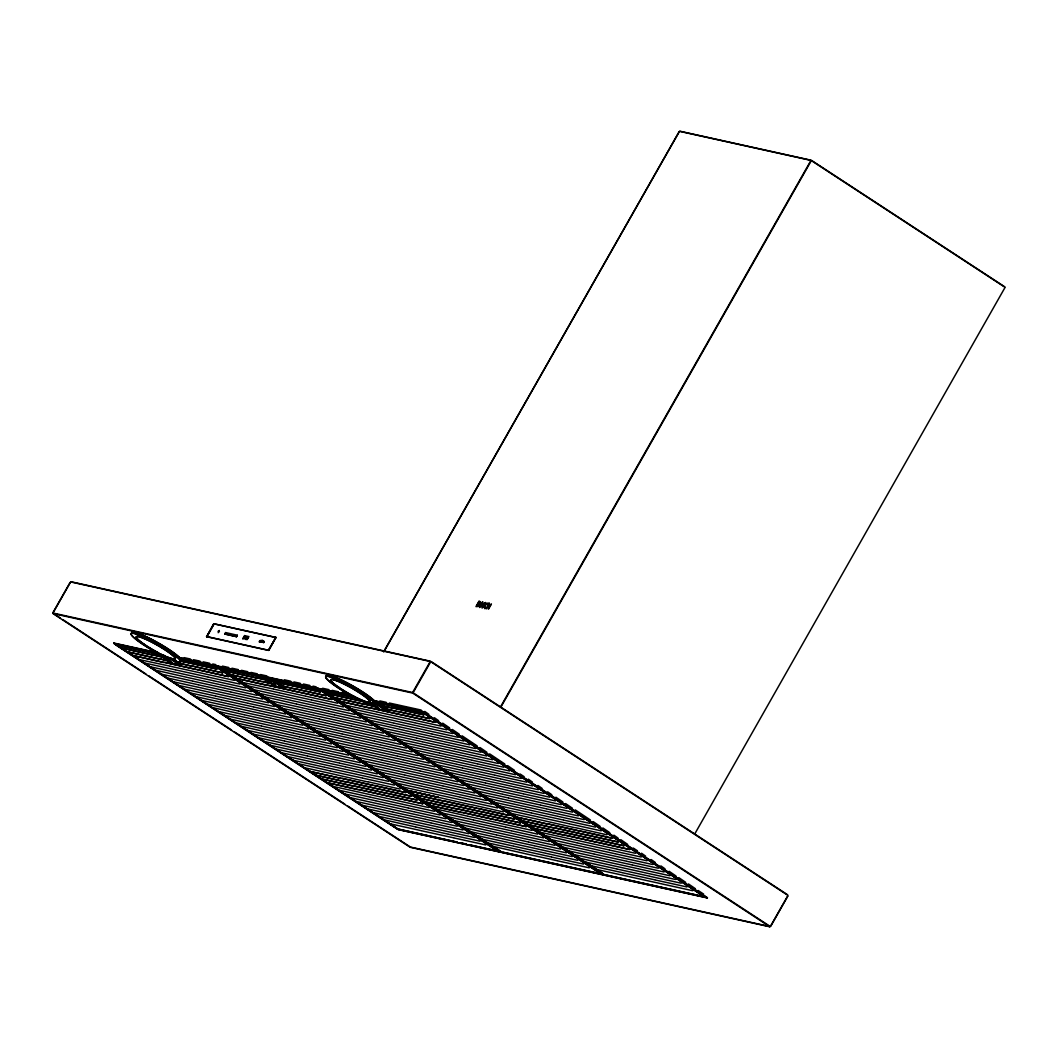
<?xml version="1.0" encoding="UTF-8"?>
<svg xmlns="http://www.w3.org/2000/svg" width="1058" height="1058" viewBox="0 0 1058 1058"><rect width="100%" height="100%" fill="white"/><g stroke="black" fill="none" stroke-linecap="round" stroke-linejoin="round"><path stroke-width="1.5" d="M260.942 641.611L261.247 641.069M263.032 642.444L262.9 641.373M263.402 641.77L262.701 642.365L262.82 641.532M206.614 636.625L213.703 623.77M268.851 650.326L275.9 637.326M53.032 612.516L70.172 582.336M53.165 612.675L70.317 582.495M158.277 658.605L126.603 651.635L158.171 658.817M138.492 659.425L169.716 666.09M144.324 662.956L175.43 669.833M152.445 655.074L120.89 647.906L152.564 654.876M153.304 654.836L170.55 658.803M150.051 666.699L181.156 673.576M159.031 658.579L170.364 661.29M155.314 670.137L186.869 677.318M163.884 662.559L132.329 655.378L164.003 662.348M164.625 662.52L196.299 669.489L164.744 662.321M161.477 674.171L192.582 681.048M170.351 666.262L202.012 673.232M167.204 677.913L198.296 684.79M176.064 670.005L207.738 676.975M172.917 681.656L204.022 688.533M184.753 662.215L179.635 660.893M185.494 662.189L217.168 669.159L185.613 661.977M181.778 673.748L213.452 680.717M178.63 685.399L209.735 692.276M206.799 636.572L213.914 623.757L275.993 637.432M206.932 636.638L214.086 624.035M190.466 665.958L177.572 662.916M191.22 665.932L222.881 672.901L191.326 665.72M187.491 677.49L219.165 684.46M184.357 689.142L215.448 696.019M196.933 669.661L228.607 676.631L197.053 669.463M218.715 631.785L218.186 632.697M218.742 631.348L219.271 630.436M193.217 681.233L224.891 688.203M190.07 692.884L221.175 699.761M202.647 673.404L234.321 680.373M224.851 634.006L225.671 632.578L237.362 635.236L236.542 636.678L224.851 634.006L236.542 636.678M225.037 634.126L225.671 632.578M198.93 684.962L230.604 691.932M195.783 696.614L226.888 703.504M208.36 677.146L240.034 684.116M204.644 688.705L236.318 695.675M236.37 636.559L237.362 635.236M201.496 700.356L232.601 707.233M214.086 680.889L245.76 687.859M210.37 692.448L242.044 699.417M207.223 704.099L238.314 710.976M219.799 684.632L251.473 691.601M216.083 696.19L247.757 703.16M212.486 707.551L244.041 714.719M225.513 688.374L257.187 695.344M221.796 699.933L253.47 706.903M236.198 678.548L219.284 667.254M218.649 711.584L249.754 718.461M259.223 641.598L259.911 640.566M231.239 692.117L262.913 699.087M261.075 640.196L260.162 641.809M262.463 640.738L261.67 642.14M262.741 641.188L262.027 642.219L262.635 641.161M227.523 703.676L259.184 710.645M241.912 682.291L273.123 688.956M224.375 715.327L255.467 722.204M236.952 695.847L268.626 702.816M233.236 707.405L264.91 714.375M247.744 685.822L278.849 692.699M268.454 650.075L275.754 637.524M275.873 637.604L268.626 650.339M230.089 719.07L261.194 725.947M242.666 699.589L274.339 706.559M255.864 677.94L224.309 670.772L255.983 677.742M256.724 677.702L288.279 684.883L276.826 682.384M238.949 711.148L270.623 718.117M253.457 689.565L284.562 696.442M235.802 722.799L266.907 729.676M248.379 703.332L280.053 710.302M261.577 681.683L230.022 674.501L261.696 681.484M262.437 681.445L274.882 684.195M244.662 714.891L276.336 721.86M259.184 693.307L290.276 700.184M241.065 726.251L272.62 733.419M254.105 707.075L285.779 714.044M267.29 685.425L235.736 678.244L267.409 685.214M268.044 685.386L299.718 692.355L268.163 685.187M250.389 718.633L282.063 725.603M264.447 696.746L296.002 703.927M247.241 730.285L278.347 737.161M259.818 710.817L291.492 717.787M273.757 689.128L305.431 696.098M256.102 722.376L287.776 729.346M270.61 700.78L301.715 707.657M252.955 734.027L284.06 740.904M265.532 714.56L297.205 721.53M279.471 692.871L311.145 699.841M261.815 726.119L293.489 733.088M276.336 704.522L307.428 711.399M258.668 737.77L289.773 744.647M288.913 685.055L320.587 692.025L289.032 684.843M271.258 718.289L302.932 725.259M285.197 696.614L316.871 703.583M267.542 729.848L299.216 736.831M282.05 708.265L313.155 715.142M293.886 688.824L280.992 685.782M264.394 741.513L295.486 748.39M294.627 688.798L326.3 695.767L294.746 688.586M276.971 722.032L308.645 729.002M290.91 700.356L322.584 707.326M273.255 733.591L304.929 740.56M287.763 712.008L318.868 718.885M270.107 745.242L301.213 752.119M300.34 692.54L332.014 699.51L300.459 692.329M282.684 725.775L314.358 732.744M296.624 704.099L328.297 711.069M278.968 737.333L310.642 744.303M293.476 715.75L324.581 722.627M275.821 748.985L306.926 755.862M306.066 696.27L337.74 703.239M288.411 729.517L320.071 736.487M302.35 707.828L334.024 714.811M284.681 741.076L316.355 748.046M299.202 719.493L330.294 726.37M281.547 752.727L312.639 759.604M311.779 700.012L343.453 706.982M294.124 733.26L325.798 740.23M308.063 711.571L339.737 718.541M290.408 744.819L322.082 751.788M304.916 723.222L336.021 730.099M287.26 756.47L318.365 763.347M317.493 703.755L349.166 710.725M299.837 737.003L331.511 743.972M313.776 715.314L345.45 722.283M296.121 748.561L327.795 755.531M359.389 700.608L327.716 693.638L359.27 700.806M310.629 726.965L341.734 733.842M292.973 760.213L324.079 767.09M323.219 707.498L354.88 714.467M305.55 740.732L337.224 747.702M319.49 719.056L351.163 726.026M301.834 752.304L333.508 759.274M316.355 730.708L347.447 737.585M298.237 763.651L329.792 770.832M328.932 711.24L360.606 718.21M311.277 744.475L342.951 751.445M325.216 722.799L356.89 729.769M307.561 756.034L339.234 763.003M321.606 734.146L353.174 741.327M304.413 767.685L335.518 774.562M334.645 714.983L366.319 721.953M316.99 748.218L348.664 755.187M330.929 726.542L362.603 733.511M313.274 759.776L344.948 766.746M345.318 705.157L376.542 711.822M327.782 738.193L358.887 745.07M340.359 718.713L372.032 725.682M322.703 751.96L354.377 758.93M336.642 730.285L368.316 737.254M318.987 763.519L350.661 770.489M351.163 708.688L382.255 715.565M383.737 651.662L679.143 131.655M383.842 651.781L679.249 131.774M333.495 741.936L364.6 748.813M346.085 722.455L377.759 729.425M328.43 755.703L360.104 762.673M360.593 700.872L366.809 702.248M342.369 734.014L374.043 740.984M324.713 767.262L356.374 774.231M356.877 712.431L387.982 719.308M339.221 745.665L370.326 752.542M351.798 726.198L383.472 733.168M364.997 704.549L333.442 697.381L365.103 704.35M334.143 759.446L365.817 766.415M365.856 704.311L376.741 706.718M348.082 737.757L379.756 744.726M330.427 771.004L362.101 777.974M362.59 716.173L393.695 723.05M344.934 749.408L376.04 756.285M357.511 729.941L389.185 736.91M370.71 708.291L339.155 701.11L370.829 708.08M339.856 763.175L371.53 770.145M371.451 708.265L403.124 715.234L371.57 708.053M353.795 741.499L385.469 748.469M336.14 774.747L367.695 781.915M368.303 719.916L399.408 726.793M350.198 752.86L381.753 760.028M332.992 786.398L364.097 793.275M363.238 733.683L394.912 740.653M345.582 766.918L377.243 773.887M377.177 711.994L408.851 718.964M359.522 745.242L391.182 752.212M341.112 778.516L309.558 771.335L341.231 778.304M341.853 778.476L373.527 785.446L341.972 778.278M373.567 723.355L405.135 730.536M356.374 756.893L387.466 763.77M338.719 790.128L369.811 797.018M368.951 737.426L400.625 744.396M351.296 770.66L382.97 777.63M382.89 715.737L414.564 722.707M365.235 748.985L396.909 755.954M346.826 782.259L315.271 775.078L346.945 782.047M347.579 782.219L379.253 789.189L347.698 782.021M379.743 727.388L410.848 734.265M391.579 707.947L377.587 704.853M362.087 760.636L393.192 767.513M392.32 707.921L423.994 714.891L392.439 707.709M344.432 793.87L375.537 800.747M374.664 741.155L406.338 748.138M357.009 774.403L388.683 781.373M388.603 719.48L420.277 726.449M370.948 752.727L402.622 759.697M352.552 785.988L320.984 778.82L352.658 785.79M353.293 785.962L384.967 792.931L353.412 785.763M385.456 731.131L416.561 738.008M397.292 711.69L384.398 708.648M367.8 764.379L398.906 771.256M398.046 711.664L429.72 718.633L398.152 711.452M350.145 797.613L381.25 804.49M380.391 744.898L412.051 751.868M362.722 778.146L394.396 785.115M394.33 723.222L425.99 730.192M412.858 692.077L430.011 661.911M376.661 756.457L408.335 763.426M413.334 692.316L430.474 662.136M358.265 789.731L326.71 782.563L358.384 789.533M359.006 789.704L390.68 796.674L359.125 789.493M391.182 734.874L422.274 741.751M373.527 768.121L404.619 774.998M403.759 715.406L435.433 722.376L403.878 715.195M355.858 801.356L386.964 808.233M386.104 748.641L417.778 755.61M368.449 781.888L400.003 789.056M400.043 726.965L431.717 733.935M382.388 760.199L414.062 767.169M364.732 793.447L396.406 800.417M396.895 738.616L428.001 745.493M379.24 771.851L410.345 778.728M409.472 719.149L441.146 726.119M361.585 805.098L392.677 811.975M391.817 752.383L423.491 759.353M374.162 785.631L405.836 792.601L374.281 785.42M405.756 730.708L437.43 737.677M388.101 763.942L419.775 770.912M370.445 797.19L402.119 804.159M402.609 742.359L433.714 749.236M384.953 775.593L416.059 782.47M415.199 722.879L446.86 729.848M367.298 808.841L398.403 815.718M397.53 756.126L429.204 763.096M379.875 789.361L411.549 796.33L379.994 789.162M411.469 734.437L443.143 741.407M393.814 767.685L425.488 774.654M376.159 800.919L407.833 807.889M408.335 746.102L439.427 752.979M390.666 779.336L421.772 786.213M420.912 726.621L452.586 733.591M373.011 812.584L404.116 819.461M403.257 759.869L434.931 766.838M385.601 793.103L417.275 800.073L385.707 792.905M417.196 738.18L448.87 745.149M399.54 771.427L431.214 778.397M381.885 804.662L413.546 811.631M445.154 756.708L414.048 749.831M396.393 783.079L427.485 789.956M426.625 730.364L458.299 737.333M378.738 816.313L409.83 823.19M408.97 763.611L440.644 770.581M391.315 796.846L422.988 803.815L391.434 796.648M422.909 741.923L454.583 748.892M405.254 775.17L436.928 782.14M387.598 808.405L419.272 815.374M419.761 753.574L450.867 760.451M402.106 786.821L433.211 793.698M432.338 734.107L464.012 741.076M384.001 819.765L415.556 826.933M414.683 767.341L446.357 774.311M397.028 800.589L428.702 807.558M428.622 745.665L460.296 752.635M410.967 778.9L442.641 785.869M393.311 812.147L424.985 819.117M425.475 757.316L456.58 764.193M438.925 797.441L407.251 790.471L438.356 797.348M438.065 737.849L469.739 744.819M390.164 823.798L421.269 830.675M420.41 771.084L452.083 778.053M402.741 804.331L434.415 811.301M434.349 749.408L466.023 756.377M416.693 782.642L448.354 789.612M399.025 815.89L430.699 822.86M430.738 760.755L462.293 767.936M443.778 741.592L475.452 748.561M426.123 774.826L457.797 781.796M408.467 808.074L440.141 815.044M440.062 753.151L471.736 760.12M422.406 786.385L454.08 793.355M404.751 819.633L436.425 826.602M436.914 764.802L468.02 771.679M449.491 745.321L481.165 752.291M431.836 778.569L463.51 785.539M414.181 811.803L445.854 818.773M445.775 756.88L477.449 763.863M428.12 790.128L459.794 797.097M410.464 823.362L442.138 830.345M442.628 768.544L473.733 775.421M455.218 749.064L486.892 756.034M437.549 782.312L469.223 789.281M419.894 815.546L451.568 822.516M451.501 760.623L483.162 767.592M433.833 793.87L465.507 800.84M416.178 827.105L447.851 834.074M448.354 772.274L479.446 779.151M460.931 752.807L492.605 759.776M443.276 786.054L474.949 793.024M425.62 819.289L457.294 826.258M457.215 764.365L488.889 771.335M439.559 797.613L471.114 804.781M421.904 830.847L453.578 837.817M454.067 776.017L485.172 782.894M435.949 808.96L467.517 816.141M466.644 756.549L498.318 763.519M448.989 789.784L480.663 796.753M431.333 823.031L463.007 830.001M462.928 768.108L494.602 775.078M444.532 801.382L412.964 794.201L444.638 801.17M445.273 801.342L476.946 808.325L445.392 801.144M500.685 706.625L810.772 160.75M459.331 779.468L490.886 786.636M501.042 706.797L811.142 160.935M442.125 813.007L473.23 819.884M472.357 760.292L504.031 767.262M454.702 793.526L486.376 800.496M437.047 826.774L468.72 833.744M468.641 771.851L500.315 778.82M450.245 805.125L418.69 797.944L450.364 804.913M450.986 805.085L482.66 812.055L451.105 804.887M465.507 783.502L496.599 790.379M447.838 816.736L478.943 823.613M478.084 764.035L509.758 771.004M460.428 797.269L492.102 804.239M442.773 830.517L474.434 837.486M474.368 775.593L506.041 782.563M455.958 808.867L424.403 801.686L456.077 808.656M456.712 808.828L488.386 815.797L456.818 808.629M471.22 787.245L502.325 794.122M453.565 820.479L484.657 827.356M483.797 767.764L515.471 774.734M466.142 801.012L497.815 807.981M448.486 834.246L480.16 841.216M480.081 779.336L511.755 786.306M461.672 812.597L430.117 805.429L461.791 812.399M462.425 812.57L494.099 819.54L462.544 812.372M476.933 790.987L508.038 797.864M459.278 824.222L490.383 831.099M489.51 771.507L521.184 778.476M471.855 804.754L503.41 811.922M454.199 837.989L485.873 844.958M485.794 783.065L517.468 790.035M468.139 816.313L499.812 823.283M482.646 794.717L513.752 801.594M464.991 827.964L496.096 834.841M495.237 775.25L526.91 782.219M477.581 808.497L509.242 815.467L477.687 808.286M491.52 786.808L523.194 793.778M473.852 820.056L505.526 827.025M488.373 798.459L519.465 805.336M470.717 831.707L501.809 838.584M500.95 778.992L532.624 785.962M483.294 812.227L514.968 819.196L483.413 812.028M497.234 790.551L528.907 797.52M479.578 823.798L511.252 830.768M494.086 802.202L525.191 809.079M476.431 835.45L507.536 842.327M506.663 782.735L538.337 789.704M489.008 815.969L520.681 822.939L489.127 815.771M502.947 794.293L534.621 801.263M485.291 827.528L516.965 834.498M530.904 812.822L499.799 805.945M482.144 839.179L513.249 846.056M512.389 786.478L544.05 793.447M494.721 819.712L526.395 826.682L494.84 819.514M508.66 798.036L540.334 805.006M491.005 831.271L522.678 838.24M505.526 809.687L536.618 816.564M487.857 842.922L518.962 849.799M518.103 790.207L549.776 797.19M500.447 823.455L532.121 830.424M514.386 801.779L546.06 808.748M496.731 835.013L528.405 841.983M511.239 813.43L542.344 820.307M493.121 846.374L524.689 853.541M523.816 793.95L555.49 800.919M506.16 827.197L537.834 834.167M520.1 805.508L551.773 812.478M502.444 838.756L534.118 845.726M548.057 824.05L516.383 817.067L547.938 824.248M529.529 797.692L561.203 804.662M511.874 830.94L543.548 837.91M525.813 809.251L557.487 816.221M508.157 842.499L539.831 849.468M535.255 801.435L566.929 808.405M517.6 834.669L549.274 841.652M531.539 812.994L563.213 819.963M513.884 846.241L545.544 853.211M540.969 805.178L572.643 812.147M523.313 838.412L554.987 845.382M537.252 816.736L568.926 823.706M519.597 849.971L551.271 856.94M546.682 808.92L578.356 815.89M529.026 842.155L560.7 849.124M542.966 820.479L574.52 827.647M525.31 853.713L556.984 860.683M539.818 832.13L570.923 839.007M552.408 812.663L584.082 819.633M534.753 845.897L566.414 852.867M548.692 824.222L580.353 831.191L548.798 824.01M545.082 835.569L576.636 842.75M558.121 816.392L589.795 823.362M540.466 849.64L572.14 856.61M553.651 827.991L522.097 820.81L553.77 827.779M554.405 827.951L586.079 834.921L554.524 827.753M551.258 839.616L582.363 846.493M563.835 820.135L595.509 827.105M546.179 853.383L577.853 860.352M559.378 831.733L527.823 824.552L559.497 831.522M560.118 831.694L591.792 838.663L560.237 831.495M556.971 843.345L588.076 850.222M569.561 823.878L601.222 830.847M551.892 857.125L583.566 864.095M565.091 835.476L533.536 828.295L565.21 835.265M565.832 835.436L597.505 842.406L565.951 835.238M562.697 847.088L593.789 853.965M575.274 827.62L606.829 834.788M557.619 860.855L589.293 867.825M571.558 839.179L603.232 846.149M568.411 850.83L599.516 857.707M580.987 831.363L612.661 838.333L581.106 831.152M577.271 842.922L608.945 849.891M574.124 854.573L605.229 861.45M586.701 835.106L618.375 842.075L586.82 834.894M582.984 846.665L614.658 853.634M579.837 858.316L610.942 865.193M592.427 838.835L624.101 845.805L592.546 838.637M588.711 850.394L620.385 857.377M616.655 868.935L585.563 862.058M598.14 842.578L629.814 849.548L598.259 842.38M594.424 854.137L626.098 861.106M591.277 865.788L622.382 872.665M603.854 846.321L635.527 853.29M600.137 857.879L631.811 864.849M596.99 869.531L628.095 876.408M609.58 850.063L641.254 857.033M605.864 861.622L637.524 868.592M615.293 853.806L646.967 860.776M611.577 865.365L643.251 872.334M621.006 857.549L652.68 864.518M617.29 869.107L648.964 876.077M626.72 861.278L658.393 868.248M623.003 872.85L654.677 879.82M632.446 865.021L664.12 871.99M628.73 876.579L660.404 883.549M638.159 868.763L669.833 875.733M643.872 872.506L675.546 879.476M649.599 876.249L681.273 883.218M655.312 879.991L686.986 886.961M661.025 883.721L692.699 890.704M694.894 833.691L1004.888 287.71M770.594 926.067L787.747 895.888M770.74 926.226L787.879 896.047M260.585 641.042L260.493 641.875L260.718 640.936M263.654 642.457L263.997 641.439L263.773 642.259M163.329 656.78L170.96 658.46M266.735 679.646L274.366 681.326M284.086 687.779L281.19 687.131M322.373 690.213L604.422 874.94L319.476 688.665M370.155 702.512L377.785 704.192M387.598 710.619L381.7 709.363M498.358 851.452L216.348 666.712M601.777 874.318L319.754 689.578L601.737 873.961L503.013 852.179M705.183 897.184L423.121 712.576M679.91 131.218L811.182 160.247M679.527 131.324L810.798 160.353M71.164 581.781L430.54 661.25M70.661 581.926L430.037 661.395M214.232 623.916L276.019 637.577M260.572 640.712L259.422 642.246L260.48 640.87M206.522 636.519L268.322 650.181M206.561 636.665L268.719 650.445M52.993 613.032L412.382 692.487M53.112 613.561L412.488 693.03M184.132 657.64L190.493 659.055M193.667 659.756L200.028 661.157M203.202 661.858L209.563 663.273M212.737 663.974L215.911 664.675M222.392 666.104L228.74 667.505M231.927 668.206L238.275 669.621M241.462 670.322L247.81 671.724M250.997 672.425L257.345 673.84M260.533 674.541L266.881 675.943M284.364 679.805L290.725 681.22M293.899 681.921L300.26 683.323M303.434 684.023L309.796 685.425M312.97 686.139L316.157 686.84M322.624 688.269L328.972 689.671M332.159 690.371L338.507 691.787M341.694 692.487L348.042 693.889M379.835 700.925L386.196 702.327M389.37 703.028L421.15 710.05M113.735 643L156.65 652.495M178.895 657.415L215.448 665.495M217.154 665.866L318.868 688.361M320.561 688.732L352.354 695.767M373.011 700.33L422.274 711.227M113.801 643.304L158.303 653.143M178.961 657.706L215.515 665.786M217.207 666.17L318.921 688.652M354.007 696.415L320.627 689.036L605.15 875.244M373.077 700.634L422.34 711.518M115.679 644.362L160.287 654.228M180.997 658.803L216.176 666.514M219.099 667.228L319.595 689.38M322.505 690.094L354.509 697.103M375.074 701.719L422.869 712.285M161.729 654.836L115.679 644.6M180.852 659.068L216.03 666.699M218.953 667.492L319.437 689.565M322.359 690.358L357.406 698.108M374.929 701.983L422.856 712.431M115.56 644.772L164.942 655.682M180.878 659.213L215.925 666.963M218.98 667.638L319.344 689.829M322.386 690.504L357.432 698.254M374.955 702.128L422.75 712.695M163.726 656.436L170.986 658.036M267.145 679.302L274.802 680.783M374.916 703.134L378.222 703.649M179.741 660.681L184.872 662.017M370.115 702.935L377.375 704.535M377.693 704.654L391.698 707.749M153.198 655.047L166.093 658.089M256.605 677.913L267.489 680.32M360.024 700.78L366.703 702.446M163.382 657.64L170.642 659.253M266.801 680.519L274.048 682.119M370.207 703.385L377.468 704.985M177.691 662.705L190.585 665.76M281.097 685.571L293.992 688.626M382.956 708.093L397.411 711.492M158.912 658.79L170.245 661.488M262.331 681.656L275.225 684.698M365.737 704.522L378.632 707.564M177.81 663.379L180.72 664.014M384.636 709.111L387.545 709.746M383.274 709.23L387.638 710.196M176.329 663.948L179.225 664.583M173.115 663.63L180.376 665.231M276.522 686.497L283.782 688.097M379.941 709.363L387.202 710.963M172.705 663.75L179.966 665.35M276.112 686.616L283.372 688.216M379.531 709.482L386.792 711.082M438.805 797.639L407.37 790.26M398.006 828.956L456.95 841.996M460.137 842.697L466.512 844.112M469.699 844.813L498.371 851.148M604.845 874.688L705.197 896.88M398.046 829.102L456.99 842.142M460.177 842.842L466.538 844.258M469.726 844.958L498.397 851.306M503.053 852.325L601.817 874.173M604.872 874.847L705.236 897.039L423.174 712.338M397.755 829.406L500.659 852.1M501.175 852.272L604.078 874.966M604.581 875.138L707.498 897.832M398.681 829.684L500.394 852.179M502.087 852.55L603.801 875.045M605.507 875.416L707.22 897.911M410.874 847.167L770.25 926.636M410.372 847.313L769.761 926.782M378.169 704.39L387.493 710.487M274.749 681.524L284.073 687.621M171.343 658.658L180.667 664.755M172.758 663.009L167.428 659.544M811.684 160.499L1004.796 286.85M811.658 160.79L1004.769 287.141M431.175 661.567L787.628 894.79M431.148 661.951L787.602 895.161M413.48 693.043L769.933 926.266M413.123 693.347L769.576 926.57M424.747 711.412L428.874 714.322M434.415 717.734L438.541 720.643M442.694 723.156L449.584 727.878M452.361 729.478L459.251 734.199M462.029 735.799L477.198 745.943M479.975 747.543L486.865 752.264M489.642 753.865L504.811 764.008M507.589 765.608L514.479 770.33M520.007 773.953L524.146 776.665M528.299 779.164L532.425 782.074M537.967 785.486L542.093 788.408M547.634 791.807L551.76 794.73M555.913 797.229L562.803 801.951M565.58 803.551L572.471 808.272M575.248 809.873L590.417 820.016M593.194 821.616L600.084 826.338M602.862 827.938L609.752 832.672M613.904 835.172L618.031 838.081M620.808 839.682L627.698 844.416M633.226 848.027L637.366 850.738M641.518 853.237L645.644 856.16M651.186 859.559L655.312 862.482M660.853 865.88L664.979 868.803M669.132 871.303L676.022 876.024M678.8 877.624L685.69 882.346M688.467 883.946L695.357 888.68M698.108 890.479L703.636 894.089M422.883 711.531L707.313 897.62M422.684 711.703L707.114 897.792M422.922 712.788L704.998 897.184M378.751 703.914L387.387 709.574M378.724 704.231L387.373 709.878M378.288 704.998L386.937 710.645M377.997 705.25L386.633 710.897M377.957 707.696L370.26 702.644M370.379 703.253L379.029 708.9M370.366 703.557L379.002 709.217M322.69 690.12L325.454 691.932M327.835 693.426L345.437 704.945M347.579 706.4L372.456 722.68M375.22 724.479L382.123 729.002M384.887 730.814L411.152 747.993M413.585 749.54L430.5 760.662M433.264 762.461L448.473 772.419M451.237 774.218L458.154 778.741M460.918 780.553L496.85 804.067M499.35 805.641L516.198 816.723M518.962 818.535L534.171 828.48M536.935 830.292L543.852 834.815M546.616 836.627L582.548 860.141M585.1 861.754L601.896 872.797M319.278 688.837L603.708 874.926M319.516 689.922L601.579 874.318M275.331 681.048L283.98 686.708M275.318 681.365L283.954 687.012M274.882 682.132L283.518 687.779M274.577 682.384L283.213 688.031M268.375 680.797L270.848 682.41M273.308 684.023L275.781 685.637M268.203 681.193L275.609 686.034M266.947 680.691L275.596 686.351M238.632 679.91L253.841 689.856M256.605 691.668L263.508 696.19M266.272 698.002L320.177 733.273M324.33 735.984L339.525 745.93M342.303 747.741L349.206 752.264M351.97 754.063L405.875 789.334M410.028 792.045L425.223 802.004M427.987 803.802L434.904 808.325M437.668 810.137L491.573 845.408M495.726 848.119L501.254 851.743M217.326 666.077L501.756 852.166M217.313 666.289L501.743 852.378M216.057 665.799L501.003 852.179M215.858 665.971L500.289 852.06M216.348 666.606L498.318 851.095M216.097 667.056L498.173 851.452M175.628 660.602L180.561 663.842M171.899 658.499L180.534 664.146M171.462 659.266L180.098 664.913M171.171 659.518L179.807 665.165M163.554 657.521L172.203 663.168M163.54 657.825L172.176 663.485M117.253 645.287L125.545 650.71M128.309 652.521L144.893 663.379M147.657 665.191L154.574 669.701M157.338 671.513L211.243 706.784M214.007 708.595L230.591 719.44M233.355 721.252L240.259 725.775M243.023 727.587L296.941 762.858M299.705 764.656L316.289 775.514M319.053 777.326L382.626 818.918M385.39 820.73L397.834 828.877M113.92 643.211L397.742 828.956M113.907 643.423L398.324 829.512M115.613 644.825L397.583 829.313M53.323 613.402L60.227 617.925M62.991 619.737L145.885 673.972M148.649 675.771L231.543 730.007M234.307 731.819L344.829 804.133M347.593 805.945L409.763 846.625M53.284 613.772L409.737 846.995M372.257 704.853A28.5 3.968 29.6 0 1 368.409 703.676M366.015 702.75A28.5 3.968 29.6 0 1 328.165 680.254A28.5 3.968 29.6 0 1 344.591 682.926A28.5 3.968 29.6 0 1 375.326 704.271M373.434 705.131A28.341 3.941 29.6 0 1 333.283 684.526A28.341 3.941 29.6 0 1 340.464 681.101A28.341 3.941 29.6 0 1 375.114 704.324M326.446 676.723A28.5 3.968 29.6 0 1 347.275 683.058A28.5 3.968 29.6 0 1 375.603 702.552M326.525 675.401A28.341 3.941 29.6 0 1 350.595 684.698A28.341 3.941 29.6 0 1 375.537 702.353M165.908 657.269A28.5 3.968 29.6 0 1 131.205 634.39A28.5 3.968 29.6 0 1 160.803 645.816A28.5 3.968 29.6 0 1 177.704 661.832M168.645 658.671A28.341 3.941 29.6 0 1 131.271 634.588A28.341 3.941 29.6 0 1 163.818 647.853A28.341 3.941 29.6 0 1 173.684 660.721M131.615 632.949A28.5 3.968 29.6 0 1 154.336 640.897A28.5 3.968 29.6 0 1 181.05 659.531M131.827 632.896A28.341 3.941 29.6 0 1 154.428 640.804A28.341 3.941 29.6 0 1 180.984 659.332M336.418 680.003A22.549 3.134 29.6 0 1 338.322 680.744M347.646 685.148A22.549 3.134 29.6 0 1 350.211 686.536M352.777 687.978A22.549 3.134 29.6 0 1 357.763 690.967M365.975 696.614A22.549 3.134 29.6 0 1 367.443 697.804M370.287 701.163A22.549 3.134 29.6 0 1 370.168 701.573M158.779 652.984A22.549 3.134 29.6 0 1 137.183 636.321A22.549 3.134 29.6 0 1 170.034 653.17A22.549 3.134 29.6 0 1 161.292 654.28M150.58 640.844A22.549 3.134 29.6 0 1 155.658 643.515M158.224 644.957A22.549 3.134 29.6 0 1 160.763 646.438M167.719 650.882A22.549 3.134 29.6 0 1 169.69 652.283M482.197 606.353L482.924 607.16L483.718 603.629L485.648 602.491L485.265 603.761L484.961 603.034L484.141 603.602L483.718 606.697L482.091 608.046L482.197 606.353M478.533 604.673L477.872 605.903C475.783 607.107 477.594 603.034 478.533 604.673M480.292 601.777L477.885 606.485L475.941 606.604L479.115 601.01L480.292 601.777M485.199 605.52L485.106 607.887L486.416 607.464L484.643 608.615L484.762 605.507L486.389 603.483L488.307 603.086L488.122 604.409L487.513 603.615L485.199 605.52M480.067 604.369L479.922 606.737L482.197 604.845L482.342 602.478L480.067 604.369M479.671 604.277L479.499 607.477L482.593 604.938L482.765 601.737L479.671 604.277M479.697 602.214L478.97 603.43C477.237 604.396 479.076 600.759 479.697 602.214M246.091 636.136L244.292 638.596C243.75 640.685 245.615 634.774 246.091 636.136M246.21 637.709L245.773 639.468L247.651 636.162L246.21 637.709M247.36 637.961L246.924 639.72L248.802 636.427L247.36 637.961M246.435 637.762C245.006 641.492 249.066 634.245 246.435 637.762M247.585 638.014C246.157 641.756 250.217 634.496 247.585 638.014M215.25 631.256L215.25 631.256M218.292 631.256L219.39 631.494L218.292 631.256M244.715 635.567L242.89 638.781L244.715 635.567M262.199 640.447L262.847 640.593L262.199 640.447M264.328 641.532L263.733 642.59L264.328 641.532M489.338 603.272L486.164 608.866L487.936 606.512L489.47 606.856C485.146 615.227 494.959 597.942 489.88 606.128L488.346 605.798L489.338 603.272M338.705 687.25A22.549 3.134 29.6 0 0 369.916 702.023A22.549 3.134 29.6 0 0 342.461 683.137A22.549 3.134 29.6 0 0 338.705 687.25M338.705 687.409A22.403 3.121 29.6 0 0 369.692 702.089A22.403 3.121 29.6 0 0 342.435 683.323A22.403 3.121 29.6 0 0 338.705 687.409M144.166 644.388A22.403 3.121 29.6 0 0 175.152 659.068A22.403 3.121 29.6 0 0 147.882 640.302A22.403 3.121 29.6 0 0 144.166 644.388"/></g></svg>
